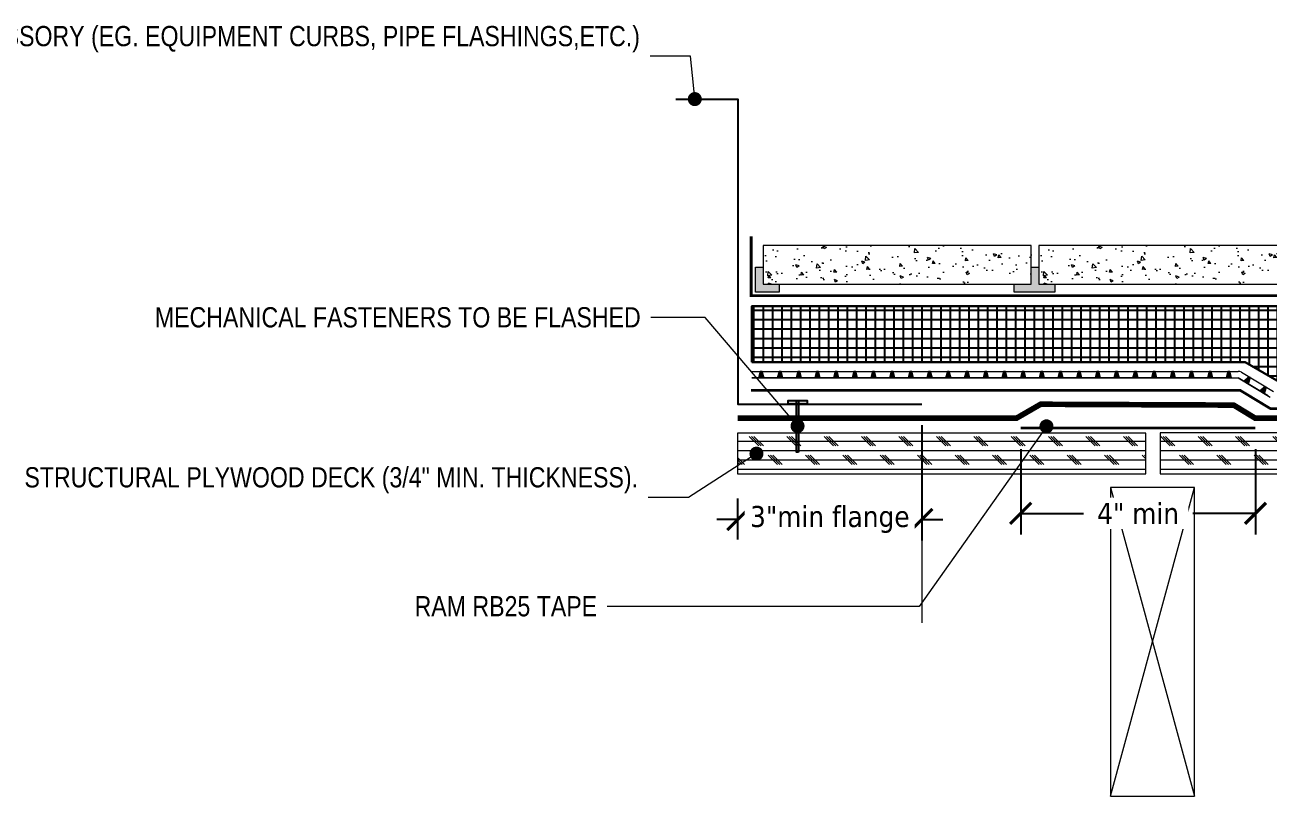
# Model space of a CAD drawing. Header units: inches. Extents: x -346 to 359, y 0 to 41.
# Drawn here: x -58 to 8.5, y 0 to 41.2 of the extents above; entities that cross this region are included whole.
import ezdxf
from ezdxf import colors
from ezdxf.entities.mleader import LeaderData, LeaderLine
from ezdxf.math import Vec2, Vec3

# ---------------------------------------------------------------- set-up
doc = ezdxf.new("R2010")
doc.units = ezdxf.units.IN
doc.header["$MEASUREMENT"] = 0
doc.linetypes.add('Dash', pattern=[0.25, 0.125, -0.125])
doc.linetypes.add('Dashed - Dense', pattern=[0.8, 0.5, -0.3])
for name, color, linetype, lineweight in [('Dimensions', 20, 'Continuous', 0), ('Drainage Mat', 191, 'Continuous', 0), ('G - Drawings.2D_Pen_No__2', 251, 'Continuous', 0), ('Others', 190, 'Continuous', 0), ('RAM POLY FELT 3.5 FILTER FABRIC.', 4, 'Dash', 0), ('RT-250 HRA SYSTEM LIQUID', 241, 'Continuous', 0), ('RT-250 HRA SYSTEM MESH', 3, 'Continuous', 0), ('Text', 20, 'Continuous', 0)]:
    doc.layers.add(name, color=color, linetype=linetype, lineweight=lineweight)
for name, color, linetype in [('Fastener', 94, 'Continuous'), ('Insulation Border', 8, 'Continuous'), ('Insulation Foam', 9, 'Continuous')]:
    doc.layers.add(name, color=color, linetype=linetype)
doc.layers.add('Metal', color=17, linetype='Continuous', true_color=0x803345)
doc.layers.add('Protection Course', color=99, linetype='Dashed - Dense', lineweight=0, true_color=0x216123)
doc.layers.add('RAM RB25 TAPE', color=179, linetype='Continuous', lineweight=0, true_color=0x1f1f65)
doc.styles.add('Annotative', font='tahoma.ttf')
doc.styles.get("Standard").update_dxf_attribs({"font": ''})
doc.styles.get('Standard').set_extended_font_data('Arial Narrow')
doc.dimstyles.new('Annotative', dxfattribs={"dimscale": 0, "dimtxt": 0.09375, "dimasz": 0.09375, "dimexe": 0.09375, "dimexo": 0.09375, "dimgap": 0.0625, "dimtad": 0, "dimtih": 1, "dimtoh": 1, "dimlfac": -1, "dimzin": 3, "dimdsep": 46, "dimlunit": 4, "dimtxsty": 'Annotative', "dimblk": 'ARCHTICK', "dimcen": 0.09, "dimclrd": 256, "dimclre": 256, "dimclrt": 256, "dimadec": 0, "dimazin": 2, "dimtfac": 1, "dimtix": 1, "dimtofl": 0, "dimtmove": 1, "dimatfit": 1, "dimldrblk": 'CLOSEDBLANK', "dimfxl": 1, "dimtfill": 1, "dimtolj": 1, "dimtzin": 0, "dimarcsym": 0})
pattern_1 = [(0, (-2462.0569, 23.9621), (0, 0.5), []), (135, (-2461.8069, 23.7121), (-1, -1), [0.7071068, -0.7071068]), (135, (-2461.6819, 23.7121), (-1, -1), [0.7071068, -0.7071068]), (135, (-2461.5569, 23.7121), (-1, -1), [0.7071068, -0.7071068])]

# ---------------------------------------------------------------- blocks, each defined once
blk = doc.blocks.new('*U15')
at = {"layer": 'Drainage Mat'}
h = blk.add_hatch(color=256, dxfattribs=at)
h.dxf.hatch_style = 1
h.paths.add_polyline_path([(0.5, 0.343), (0.447, 0.343), (0.355, 0), (0.5, 0), (0.645, 0), (0.553, 0.343)])
at = {"layer": 'Drainage Mat', "linetype": 'Continuous'}
for points in [[(0, 0.343), (1, 0.343)], [(0, 0), (1, 0)]]:
    blk.add_lwpolyline(points, dxfattribs=at)
blk.add_lwpolyline([(0.5, 0.343), (0.447, 0.343), (0.355, 0), (0.5, 0), (0.645, 0), (0.553, 0.343)], close=True, dxfattribs=at)
blk = doc.blocks.new('*U16')
at = {"layer": 'Drainage Mat', "color": 0, "linetype": 'ByBlock', "lineweight": -2, "transparency": 16777216}
for p in [(-19.165, 22.356), (-18.165, 22.356), (-17.165, 22.356), (-16.165, 22.356), (-15.165, 22.356), (-14.165, 22.356), (-13.165, 22.356), (-12.165, 22.356), (-11.165, 22.356), (-10.165, 22.356), (-9.165, 22.356), (-8.165, 22.356), (-7.165, 22.356), (-6.165, 22.356), (-5.165, 22.356), (-4.165, 22.356), (-3.165, 22.356), (-2.165, 22.356), (-1.165, 22.356), (-0.165, 22.356), (0.835, 22.356), (1.835, 22.356), (2.835, 22.356), (3.835, 22.356), (4.835, 22.356), (5.835, 22.356)]:
    blk.add_blockref('*U15', p, dxfattribs=at)
blk = doc.blocks.new('*U13')
at = {"layer": 'Drainage Mat'}
h = blk.add_hatch(color=256, dxfattribs=at)
h.dxf.hatch_style = 1
h.paths.add_polyline_path([(0.5, 0.343), (0.447, 0.343), (0.355, 0), (0.5, 0), (0.645, 0), (0.553, 0.343)])
at = {"layer": 'Drainage Mat', "linetype": 'Continuous'}
for points in [[(0, 0.343), (1, 0.343)], [(0, 0), (1, 0)]]:
    blk.add_lwpolyline(points, dxfattribs=at)
blk.add_lwpolyline([(0.5, 0.343), (0.447, 0.343), (0.355, 0), (0.5, 0), (0.645, 0), (0.553, 0.343)], close=True, dxfattribs=at)
blk = doc.blocks.new('*U14')
at = {"layer": 'Drainage Mat', "color": 0, "linetype": 'ByBlock', "lineweight": -2, "transparency": 16777216, "rotation": 359.7162662787063}
for p in [(1088.322, 0.319), (1089.322, 0.314)]:
    blk.add_blockref('*U13', p, dxfattribs=at)
blk = doc.blocks.new('_Dot')
at = {"color": 0, "linetype": 'ByBlock', "lineweight": -2}
blk.add_line((-0.5, 0), (-1, 0), dxfattribs=at)
at = {"color": 0, "linetype": 'ByBlock', "const_width": 0.5}
blk.add_lwpolyline([(-0.25, 0, 1), (0.25, 0, 1)], format="xyb", close=True, dxfattribs=at)
blk = doc.blocks.new('_ArchTick')
at = {"color": 0, "linetype": 'ByBlock', "const_width": 0.15}
blk.add_lwpolyline([(-0.5, -0.5), (0.5, 0.5)], dxfattribs=at)
blk = doc.blocks.new('*D19')
at = {"layer": 'Defpoints', "color": 0, "transparency": 16777216}
for p in [(-4.796, 19.671), (7.757, 19.671), (7.757, 15.109)]:
    blk.add_point(p, dxfattribs=at)
at = {"layer": 'Dimensions', "lineweight": -2, "transparency": 16777216}
for p, q in [((-4.796, 18.546), (-4.796, 13.984)), ((7.757, 18.546), (7.757, 13.984)), ((-4.796, 15.109), (-1.438, 15.109)), ((7.757, 15.109), (4.4, 15.109))]:
    blk.add_line(p, q, dxfattribs=at)
at = {"layer": 'Dimensions', "lineweight": -2, "transparency": 16777216, "xscale": 1.125, "yscale": 1.125, "zscale": 1.125, "rotation": 180}
blk.add_blockref('_ArchTick', (-4.796, 15.109), dxfattribs=at)
at = {"layer": 'Dimensions', "lineweight": -2, "transparency": 16777216, "xscale": 1.125, "yscale": 1.125, "zscale": 1.125}
blk.add_blockref('_ArchTick', (7.757, 15.109), dxfattribs=at)
at = {"layer": 'Dimensions', "transparency": 16777216, "insert": (1.481, 15.109), "char_height": 1.125, "attachment_point": 5, "style": 'Annotative', "bg_fill": 3, "box_fill_scale": 1.25, "bg_fill_color": 9, "bg_fill_true_color": 13158600, "bg_fill_transparency": 0}
blk.add_mtext('\\A1;4" min ', dxfattribs=at)
blk = doc.blocks.new('_ClosedBlank')
at = {"color": 0, "linetype": 'ByBlock', "lineweight": -2}
for p, q in [((-1, 0.17), (0, 0)), ((-1, 0.17), (-1, -0.17)), ((0, 0), (-1, -0.17))]:
    blk.add_line(p, q, dxfattribs=at)
blk = doc.blocks.new('*D20')
at = {"layer": 'Defpoints', "color": 0, "transparency": 16777216}
for p in [(-10.079, 20.94), (-10.079, 14.782), (-19.925, 12.589)]:
    blk.add_point(p, dxfattribs=at)
at = {"layer": 'Dimensions', "lineweight": -2, "transparency": 16777216}
for p, q in [((-10.079, 19.815), (-10.079, 13.657)), ((-19.925, 13.714), (-19.925, 15.907)), ((-19.925, 14.782), (-21.05, 14.782)), ((-10.079, 14.782), (-8.954, 14.782))]:
    blk.add_line(p, q, dxfattribs=at)
at = {"layer": 'Dimensions', "lineweight": -2, "transparency": 16777216, "xscale": 1.125, "yscale": 1.125, "zscale": 1.125}
blk.add_blockref('_ArchTick', (-19.925, 14.782), dxfattribs=at)
at = {"layer": 'Dimensions', "lineweight": -2, "transparency": 16777216, "xscale": 1.125, "yscale": 1.125, "zscale": 1.125, "rotation": 180}
blk.add_blockref('_ArchTick', (-10.079, 14.782), dxfattribs=at)
at = {"layer": 'Dimensions', "transparency": 16777216, "insert": (-15.002, 14.782), "char_height": 1.125, "attachment_point": 5, "style": 'Annotative', "bg_fill": 3, "box_fill_scale": 1.25, "bg_fill_color": 9, "bg_fill_true_color": 13158600, "bg_fill_transparency": 0}
blk.add_mtext('\\A1;3"min flange', dxfattribs=at)

msp = doc.modelspace()

# ---------------------------------------------------------------- hatches: boundary and pattern name
at = {"layer": 'Fastener', "linetype": 'Continuous'}
for points in [[(-16.221, 20.94), (-16.221, 21.145), (-17.235, 21.145), (-17.235, 20.94)], [(-16.677, 21.145), (-16.779, 21.145), (-16.779, 18.374), (-16.677, 18.374)]]:
    msp.add_hatch(color=256, dxfattribs=at).paths.add_polyline_path(points)
at = {"layer": 'Insulation Foam'}
h = msp.add_hatch(dxfattribs=at)
h.set_pattern_fill('NET', color=256, scale=4)
h.set_pattern_definition([(0, (-2462.0569, 23.9621), (0, 0.5), []), (90, (-2462.0569, 23.9621), (-0.5, 3e-17), [])])
h.paths.add_polyline_path([(-19.175, 23.19), (7.214, 23.19), (9.916, 21.63), (37.99, 21.63), (37.99, 26.19), (-19.175, 26.19)])
at = {"layer": 'Others', "linetype": 'Continuous'}
h = msp.add_hatch(dxfattribs=at)
h.set_pattern_fill('CONCRETE___STRUCTURAL_0002', color=256, style=0, pattern_type=2)
h.set_pattern_definition([(130, (-12.8779, 28.1598), (1.75746, 0.15376), [0.18377, -2.02145]), (185, (-12.8779, 28.1598), (0.33997, 1.84306), [0.147, -1.61716]), (79.549, (-13.0243, 28.147), (-1.4175, 1.6893), [0.15618, -1.71797]), (133.816, (-12.8779, 28.6499), (2.615, 0.40556), [0.27565, -3.0322]), (83.364, (-13.0958, 28.616), (-2.29015, 2.3868), [0.23427, -2.57696]), (188.816, (-12.8779, 28.65), (-2.29015, 2.3868), [0.2205, -2.42574]), (159, (-13.1229, 28.5274), (1.46257, 0.98652), [0.18377, -2.02145]), (214, (-13.1229, 28.5274), (-0.5962, 1.7768), [0.147, -1.61716]), (108.549, (-13.2448, 28.4452), (-2.05875, 0.79028), [0.15618, -1.71797]), (142.5, (-12.87785, 28.1598), (-0.029795, 0.81567), [0, -1.59756, 0, -1.641665, 0, -1.62329]), (172.5, (-12.87785, 28.1598), (-0.644585, 0.96641), [0, -0.935994, 0, -1.56081, 0, -0.61869]), (212.5, (-12.33145, 28.1598), (1.307996, 0.055265), [0, -0.61256, 0, -1.91119, 0, -2.536005]), (222.5, (-12.0864, 28.1598), (-1.42895, 0.24528), [0, -0.79633, 0, -1.26923, 0, -1.80093])])
h.paths.add_polyline_path([(-4.234, 29.428), (-18.567, 29.428), (-18.567, 27.351), (-4.234, 27.351)])
h = msp.add_hatch(dxfattribs=at)
h.set_pattern_fill('CONCRETE___STRUCTURAL_0002', color=256, style=0, pattern_type=2)
h.set_pattern_definition([(130, (1.8625, 28.1598), (1.75746, 0.15376), [0.18377, -2.02145]), (185, (1.8625, 28.1598), (0.33997, 1.84306), [0.147, -1.61716]), (79.549, (1.716, 28.147), (-1.4175, 1.6893), [0.15618, -1.71797]), (133.816, (1.8625, 28.6499), (2.615, 0.40556), [0.27565, -3.0322]), (83.364, (1.6446, 28.616), (-2.29015, 2.3868), [0.23427, -2.57696]), (188.816, (1.8625, 28.65), (-2.29015, 2.3868), [0.2205, -2.42574]), (159, (1.6174, 28.5274), (1.46257, 0.98652), [0.18377, -2.02145]), (214, (1.6174, 28.5274), (-0.5962, 1.7768), [0.147, -1.61716]), (108.549, (1.4956, 28.4452), (-2.05875, 0.79028), [0.15618, -1.71797]), (142.5, (1.8625, 28.1598), (-0.029795, 0.81567), [0, -1.59756, 0, -1.641665, 0, -1.62329]), (172.5, (1.8625, 28.1598), (-0.644585, 0.96641), [0, -0.935994, 0, -1.56081, 0, -0.61869]), (212.5, (2.4089, 28.1598), (1.307996, 0.055265), [0, -0.61256, 0, -1.91119, 0, -2.536005]), (222.5, (2.6539, 28.1598), (-1.42895, 0.24528), [0, -0.79633, 0, -1.26923, 0, -1.80093])])
h.paths.add_polyline_path([(10.506, 29.428), (-3.827, 29.428), (-3.827, 27.351), (10.506, 27.351)])
for points in [[(-18.974, 28.258), (-18.567, 28.258), (-18.567, 27.351), (-17.71, 27.351), (-17.71, 26.937), (-18.974, 26.937)], [(-2.97, 27.351), (-2.97, 26.937), (-5.136, 26.937), (-5.136, 27.351), (-4.234, 27.351), (-4.234, 28.258), (-3.827, 28.258), (-3.827, 27.351)]]:
    msp.add_hatch(color=256, dxfattribs=at).paths.add_polyline_path(points)
at = {"layer": 'Others'}
h = msp.add_hatch(dxfattribs=at)
h.set_pattern_fill('CORK', color=256, scale=4)
h.set_pattern_definition(pattern_1)
h.paths.add_polyline_path([(1.89, 19.399), (-19.937, 19.399), (-19.937, 17.22), (1.89, 17.22)])
h = msp.add_hatch(dxfattribs=at)
h.set_pattern_fill('CORK', color=256, scale=4)
h.set_pattern_definition(pattern_1)
h.paths.add_polyline_path([(37.99, 19.404), (2.67, 19.404), (2.67, 17.22), (37.99, 17.22)])

# ---------------------------------------------------------------- linework, layer by layer
at = {"layer": 'Drainage Mat'}
for points in [[(7.011, 22.651), (6.927, 22.699), (6.835, 22.699)], [(6.465, 22.356), (-19.165, 22.356)], [(8.428, 21.394), (6.835, 22.356)]]:
    msp.add_lwpolyline(points, dxfattribs=at)
at = {"layer": 'Fastener', "linetype": 'Continuous'}
for points in [[(-17.235, 20.94), (-17.235, 21.145), (-16.221, 21.145), (-16.221, 20.94)], [(-16.677, 18.374), (-16.779, 18.374), (-16.779, 21.145), (-16.677, 21.145)]]:
    msp.add_lwpolyline(points, close=True, dxfattribs=at)
at = {"layer": 'G - Drawings.2D_Pen_No__2', "linetype": 'Continuous'}
msp.add_line((-10.079, 18.917), (-10.079, 9.258), dxfattribs=at)
at = {"layer": 'Insulation Border', "linetype": 'Continuous', "flags": 128}
msp.add_lwpolyline([(-19.175, 23.19), (7.214, 23.19), (9.916, 21.63), (37.99, 21.63), (37.99, 26.19), (-19.175, 26.19)], close=True, dxfattribs=at)
at = {"layer": 'Insulation Border'}
msp.add_lwpolyline([(-19.175, 23.19), (-19.175, 26.19), (37.99, 26.19), (37.99, 21.63), (9.916, 21.63), (7.214, 23.19)], close=True, dxfattribs=at)
at = {"layer": 'Metal', "linetype": 'Continuous'}
msp.add_lwpolyline([(-23.241, 37.247), (-19.925, 37.247), (-19.925, 20.94), (-10.079, 20.94)], dxfattribs=at)
at = {"layer": 'Others'}
for p, q in [((0, 16.5), (4.5, 0)), ((0, 0), (4.5, 16.5))]:
    msp.add_line(p, q, dxfattribs=at)
at = {"layer": 'Others', "flags": 128}
for points in [[(-4.234, 29.428), (-18.567, 29.428), (-18.567, 27.351), (-4.234, 27.351)], [(10.506, 29.428), (-3.827, 29.428), (-3.827, 27.351), (10.506, 27.351)], [(-18.974, 28.258), (-18.567, 28.258), (-18.567, 27.351), (-17.71, 27.351), (-17.71, 26.937), (-18.974, 26.937)], [(-2.97, 27.351), (-2.97, 26.937), (-5.136, 26.937), (-5.136, 27.351), (-4.234, 27.351), (-4.234, 28.258), (-3.827, 28.258), (-3.827, 27.351)]]:
    msp.add_lwpolyline(points, close=True, dxfattribs=at)
at = {"layer": 'Others', "linetype": 'Continuous', "flags": 128}
for points in [[(1.89, 19.399), (-19.937, 19.399), (-19.937, 17.22), (1.89, 17.22)], [(37.99, 19.404), (2.67, 19.404), (2.67, 17.22), (37.99, 17.22)]]:
    msp.add_lwpolyline(points, close=True, dxfattribs=at)
at = {"layer": 'Others'}
msp.add_lwpolyline([(0, 0), (4.5, 0), (4.5, 16.5), (0, 16.5)], close=True, dxfattribs=at)
at = {"layer": 'Protection Course', "ltscale": 0.2, "const_width": 0.141}
msp.add_lwpolyline([(-19.214, 21.69), (6.932, 21.69), (8.55, 20.71), (37.99, 20.71)], dxfattribs=at)
at = {"layer": 'RAM POLY FELT 3.5 FILTER FABRIC.', "ltscale": 0.2, "const_width": 0.15}
msp.add_lwpolyline([(-19.205, 29.905), (-19.205, 26.746), (37.99, 26.746)], dxfattribs=at)
at = {"layer": 'RAM RB25 TAPE', "ltscale": 1.5, "const_width": 0.15}
msp.add_lwpolyline([(-4.796, 19.671), (7.757, 19.671)], dxfattribs=at)
at = {"layer": 'RT-250 HRA SYSTEM LIQUID', "const_width": 0.3}
msp.add_lwpolyline([(37.99, 20.19), (7.753, 20.19), (6.593, 20.895), (-3.731, 20.94), (-5.03, 20.19), (-19.925, 20.19)], dxfattribs=at)
at = {"layer": 'RT-250 HRA SYSTEM MESH'}
msp.add_lwpolyline([(37.99, 20.19), (7.753, 20.19), (6.593, 20.895), (-3.731, 20.94), (-5.03, 20.19), (-19.925, 20.19)], dxfattribs=at)

# ---------------------------------------------------------------- block references
at = {"layer": 'Drainage Mat'}
msp.add_blockref('*U16', (0, 0), dxfattribs=at)
at = {"layer": 'Drainage Mat', "rotation": 329.17463888530403}
msp.add_blockref('*U14', (-927.907, 579.763), dxfattribs=at)

# ---------------------------------------------------------------- leaders
at = {"layer": 'Text'}
ml = msp.add_multileader_mtext('Standard', dxfattribs=at)
ml.set_content('WATERTIGHT METAL ACCESSORY (EG. EQUIPMENT CURBS, PIPE FLASHINGS,ETC.)', color=256)
ml.set_leader_properties(color=256, lineweight=0)
ml.set_arrow_properties(name='DOT')
ml.build(insert=Vec2(0, 0))
ml.multileader.update_dxf_attribs({"text_left_attachment_type": 2, "text_right_attachment_type": 2, "dogleg_length": 0.36, "arrow_head_size": 0.75, "scale": 12})
ctx = ml.context
ctx.base_point, ctx.scale, ctx.char_height, ctx.arrow_head_size, ctx.landing_gap_size, ctx.plane_origin = Vec3(-51.986, 39.537), 12, 1.08, 0.75, 0.54, Vec3(-20.717, 37.247)
ctx.left_attachment, ctx.right_attachment, ctx.text_align_type = 2, 2, 2
notes = []
notes.append((ctx, [(0, (1, 1, 0), (-22.455, 39.537), (-1, 0), 2.16, [(0, [(-22.222, 37.247)], 0, [])])]))
ctx.mtext.insert, ctx.mtext.width, ctx.mtext.alignment, ctx.mtext.flow_direction = Vec3(-25.155, 41.155), 26.7645, 3, 5
ml = msp.add_multileader_mtext('Standard', dxfattribs=at)
ml.set_content('MECHANICAL FASTENERS TO BE FLASHED', color=256)
ml.set_leader_properties(color=256, lineweight=0)
ml.set_arrow_properties(name='DOT')
ml.build(insert=Vec2(0, 0))
ml.multileader.update_dxf_attribs({"text_left_attachment_type": 2, "text_right_attachment_type": 2, "dogleg_length": 0.36, "arrow_head_size": 0.75, "scale": 12})
ctx = ml.context
ctx.base_point, ctx.scale, ctx.char_height, ctx.arrow_head_size, ctx.landing_gap_size, ctx.plane_origin = Vec3(-51.477, 25.569), 12, 1.08, 0.75, 0.54, Vec3(-16.728, 19.777)
ctx.left_attachment, ctx.right_attachment, ctx.text_align_type = 2, 2, 2
notes.append((ctx, [(0, (1, 1, 0), (-21.66, 25.569), (-1, 0), 2.914, [(0, [(-16.728, 19.777)], 0, [])])]))
ctx.mtext.insert, ctx.mtext.alignment, ctx.mtext.flow_direction = Vec3(-25.114, 26.127), 3, 5
ml = msp.add_multileader_mtext('Standard', dxfattribs=at)
ml.set_content('RAM RB25 TAPE', color=256)
ml.set_leader_properties(color=256, lineweight=0)
ml.set_arrow_properties(name='DOT')
ml.build(insert=Vec2(0, 0))
ml.multileader.update_dxf_attribs({"text_left_attachment_type": 2, "text_right_attachment_type": 2, "dogleg_length": 0.36, "arrow_head_size": 0.75, "scale": 12})
ctx = ml.context
ctx.base_point, ctx.scale, ctx.char_height, ctx.arrow_head_size, ctx.landing_gap_size, ctx.plane_origin = Vec3(-37.583, 10.135), 12, 1.08, 0.75, 0.54, Vec3(7.073, 19.995)
ctx.left_attachment, ctx.right_attachment, ctx.text_align_type = 2, 2, 2
notes.append((ctx, [(1, (1, 1, 0), (-10.217, 10.135), (-1, 0), 16.686, [(0, [(-3.417, 19.758)], 0, [])])]))
ctx.mtext.insert, ctx.mtext.alignment, ctx.mtext.flow_direction = Vec3(-27.443, 10.687), 3, 5
ml = msp.add_multileader_mtext('Standard', dxfattribs=at)
ml.set_content('STRUCTURAL PLYWOOD DECK (3/4" MIN. THICKNESS).', color=256)
ml.set_leader_properties(color=256, lineweight=0)
ml.set_arrow_properties(name='DOT')
ml.build(insert=Vec2(0, 0))
ml.multileader.update_dxf_attribs({"text_left_attachment_type": 2, "text_right_attachment_type": 2, "dogleg_length": 0.36, "arrow_head_size": 0.75, "scale": 12})
ctx = ml.context
ctx.base_point, ctx.scale, ctx.char_height, ctx.arrow_head_size, ctx.landing_gap_size, ctx.plane_origin = Vec3(-44.502, 15.958), 12, 1.08, 0.75, 0.54, Vec3(37.106, 17.915)
ctx.left_attachment, ctx.right_attachment, ctx.text_align_type = 2, 2, 2
notes.append((ctx, [(1, (1, 1, 0), (-22.561, 15.958), (-1, 0), 2.156, [(0, [(-18.923, 18.3)], 0, [])])]))
ctx.mtext.insert, ctx.mtext.width, ctx.mtext.alignment, ctx.mtext.flow_direction = Vec3(-25.257, 17.576), 19.00384, 3, 5
for ctx, leaders in notes:
    for number, flags, end, landing, length, lines in leaders:
        leader = LeaderData()
        leader.index, (leader.has_last_leader_line, leader.has_dogleg_vector, leader.attachment_direction) = number, flags
        leader.last_leader_point, leader.dogleg_vector, leader.dogleg_length = Vec3(end), Vec3(landing), length
        for number, points, colour, breaks in lines:
            line = LeaderLine()
            line.index, line.vertices, line.color, line.breaks = number, Vec3.list(points), colors.encode_raw_color(colour), breaks
            leader.lines.append(line)
        ctx.leaders.append(leader)

# ---------------------------------------------------------------- next in the draw order: dimensions: what is measured, and where the dimension line sits
at = {"layer": 'Dimensions'}
for base, p1, p2, text, picture, middle in [((-10.079, 14.782), (-19.925, 12.589), (-10.079, 20.94), '3"min flange', '*D20', (-15.002, 14.782)), ((7.757, 15.109), (-4.796, 19.671), (7.757, 19.671), '4" min ', '*D19', (1.481, 15.109))]:
    dim = msp.add_linear_dim(base=base, p1=p1, p2=p2, text=text, dimstyle='Annotative', override={"dimscale": 0}, dxfattribs=at)
    dim.commit()
    dim.dimension.update_dxf_attribs({"geometry": picture, "text_midpoint": middle})

doc.saveas('drawing.dxf')
